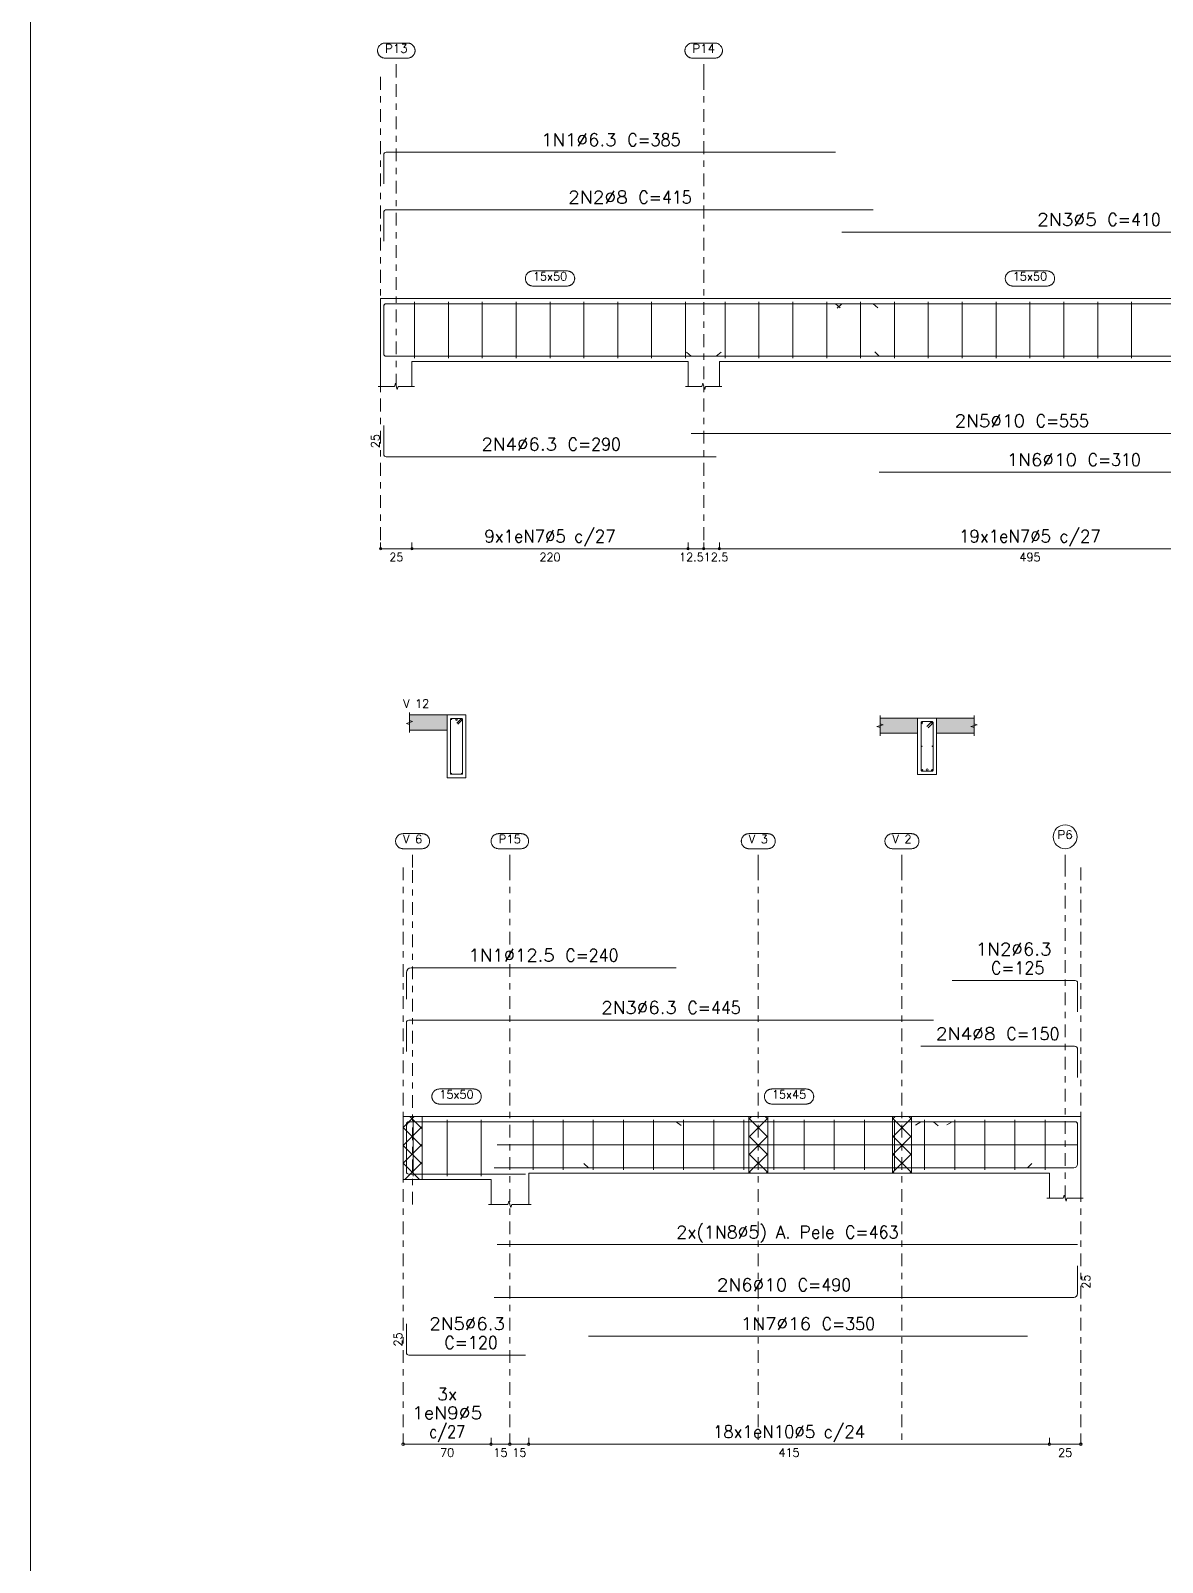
# Model space of a CAD drawing. Header units: millimetres. Extents: x 0 to 119, y 0 to 84.
# Drawn here: x 0 to 18.04, y 41.44 to 65.84 of the extents above; entities that cross this region are included whole.
import ezdxf
from ezdxf.enums import TextEntityAlignment as Align

# ---------------------------------------------------------------- set-up
doc = ezdxf.new("R2010")
doc.units = ezdxf.units.MM
doc.linetypes.add('CYPE_RAYAPUNTO', pattern=[0.4125, 0.2025, -0.105, 0, -0.105])
for name, color, linetype, lineweight in [('ARM_LONGITUDINAL_Ø10', 103, 'Continuous', 9), ('ARM_LONGITUDINAL_Ø12_5', 51, 'Continuous', 9), ('ARM_LONGITUDINAL_Ø16', 212, 'Continuous', 9), ('ARM_LONGITUDINAL_Ø5', 151, 'Continuous', 9), ('ARM_LONGITUDINAL_Ø6_3', 32, 'Continuous', 9), ('ARM_LONGITUDINAL_Ø8', 32, 'Continuous', 9), ('ARM_TRANSVERSAL_Ø5', 151, 'Continuous', 9), ('ELE_ARM_TRANS_TXT_EST', 3, 'Continuous', 9), ('ELE_CONT_NOS', 122, 'Continuous', 9), ('ELE_CONT_VIG_CONCRETO', 2, 'Continuous', 9), ('ELE_COT_COT_ANCORAGENS', 3, 'Continuous', 0), ('ELE_COT_COT_EST', 3, 'Continuous', 0), ('ELE_COT_COT_LIN_APOIOS', 2, 'CYPE_RAYAPUNTO', 0), ('ELE_COT_TEXTOS_ESTRIBOS', 122, 'Continuous', 0), ('ELE_REF_COT_LIN_AUX_COTA', 2, 'CYPE_RAYAPUNTO', 9), ('ELE_REF_NOME_PORTICO', 3, 'Continuous', 9), ('ELE_REF_REF_NOME', 3, 'Continuous', 9), ('ELE_REF_REF_REFERENCIA', 3, 'Continuous', 9), ('ELE_REF_TEXTO_REF_NOME', 3, 'Continuous', 9), ('ELE_REF_TEXTO_REF_REFERENCIA', 3, 'Continuous', 9), ('POR_ARM_LONG_ARM_TEXTOS', 3, 'Continuous', 9), ('POR_ARM_LONG_TXT_COMP', 3, 'Continuous', 9), ('QUAD_BORDA', 1, 'Continuous', 20), ('QUAD_LIMITES', 2, 'Continuous', 0), ('SEC_CONT_LAJES_CORTE', 8, 'Continuous', 9), ('SEC_CONT_VIG_CONCRETO_CORTE', 2, 'Continuous', 9)]:
    doc.layers.add(name, color=color, linetype=linetype, lineweight=lineweight)
doc.styles.add('CYPETXT', font='', dxfattribs={"height": 0.2})
doc.styles.get('CYPETXT').set_extended_font_data('romans')

msp = doc.modelspace()

# ---------------------------------------------------------------- hatches: boundary and pattern name
at = {"layer": 'SEC_CONT_LAJES_CORTE', "true_color": 0xdad7d3}
for points in [[(6.039, 54.697), (6.639, 54.697), (6.639, 54.937), (6.039, 54.937)], [(13.539, 54.887), (14.139, 54.887), (14.139, 54.647), (13.539, 54.647)], [(15.039, 54.887), (14.439, 54.887), (14.439, 54.647), (15.039, 54.647)]]:
    msp.add_hatch(color=254, dxfattribs=at).paths.add_polyline_path(points, flags=0)

# ---------------------------------------------------------------- linework, layer by layer
at = {"layer": 'ARM_LONGITUDINAL_Ø10'}
for p, q in [((10.529, 60.653), (10.455, 60.72)), ((13.528, 60.653), (13.457, 60.724))]:
    msp.add_line(p, q, dxfattribs=at)
for points in [[(21.129, 61.153), (21.129, 60.713), (21.124, 60.69), (21.111, 60.671), (21.092, 60.658), (21.069, 60.653), (10.529, 60.653)], [(13.528, 60.653), (19.728, 60.653)], [(21.129, 59.924), (21.129, 59.484), (21.124, 59.461), (21.111, 59.442), (21.092, 59.429), (21.069, 59.424), (10.529, 59.424)], [(13.528, 58.804), (19.728, 58.804)], [(16.689, 48.221), (16.689, 47.781), (16.684, 47.758), (16.671, 47.738), (16.652, 47.725), (16.629, 47.721), (7.389, 47.721)], [(16.689, 46.159), (16.689, 45.719), (16.684, 45.696), (16.671, 45.677), (16.652, 45.664), (16.629, 45.659), (7.389, 45.659)]]:
    msp.add_lwpolyline(points, dxfattribs=at)
for centre in [(14.209, 54.057), (14.369, 54.057)]:
    msp.add_circle(centre, 0.01, dxfattribs=at)
at = {"layer": 'ARM_LONGITUDINAL_Ø12_5'}
msp.add_line((10.289, 48.457), (10.367, 48.395), dxfattribs=at)
for points in [[(5.989, 50.409), (5.989, 50.834), (5.995, 50.863), (6.011, 50.887), (6.035, 50.903), (6.064, 50.909), (10.289, 50.909)], [(5.989, 47.957), (5.989, 48.382), (5.995, 48.41), (6.011, 48.435), (6.035, 48.451), (6.064, 48.457), (10.289, 48.457)]]:
    msp.add_lwpolyline(points, dxfattribs=at)
msp.add_circle((6.789, 54.864), 0.0125, dxfattribs=at)
at = {"layer": 'ARM_LONGITUDINAL_Ø16'}
for p, q in [((8.89, 47.721), (8.819, 47.791)), ((15.89, 47.721), (15.961, 47.791))]:
    msp.add_line(p, q, dxfattribs=at)
for points in [[(8.89, 47.721), (15.89, 47.721)], [(8.89, 45.039), (15.89, 45.039)]]:
    msp.add_lwpolyline(points, dxfattribs=at)
msp.add_circle((14.289, 54.063), 0.016, dxfattribs=at)
at = {"layer": 'ARM_LONGITUDINAL_Ø5'}
msp.add_line((12.929, 61.489), (12.858, 61.418), dxfattribs=at)
for points in [[(21.129, 62.631), (12.929, 62.631)], [(21.129, 61.489), (12.929, 61.489)], [(7.439, 48.089), (16.689, 48.089)], [(7.439, 46.499), (16.689, 46.499)]]:
    msp.add_lwpolyline(points, dxfattribs=at)
for centre in [(14.204, 54.438), (14.374, 54.438)]:
    msp.add_circle(centre, 0.005, dxfattribs=at)
at = {"layer": 'ARM_LONGITUDINAL_Ø6_3'}
for p, q in [((12.829, 61.489), (12.904, 61.424)), ((10.929, 60.653), (11.006, 60.717)), ((14.389, 48.457), (14.464, 48.39)), ((14.689, 48.457), (14.603, 48.405))]:
    msp.add_line(p, q, dxfattribs=at)
for points in [[(5.629, 63.402), (5.629, 63.865), (5.632, 63.879), (5.64, 63.891), (5.652, 63.9), (5.666, 63.902), (12.829, 63.902)], [(5.629, 60.989), (5.629, 61.451), (5.632, 61.466), (5.64, 61.478), (5.652, 61.486), (5.666, 61.489), (12.829, 61.489)], [(5.629, 61.153), (5.629, 60.691), (5.632, 60.676), (5.64, 60.664), (5.652, 60.656), (5.666, 60.653), (10.929, 60.653)], [(5.629, 59.551), (5.629, 59.089), (5.632, 59.074), (5.64, 59.062), (5.652, 59.054), (5.666, 59.051), (10.929, 59.051)], [(16.689, 50.207), (16.689, 50.669), (16.686, 50.683), (16.678, 50.696), (16.665, 50.704), (16.651, 50.707), (14.689, 50.707)], [(5.989, 49.575), (5.989, 50.037), (5.992, 50.051), (6, 50.063), (6.012, 50.072), (6.027, 50.075), (14.389, 50.075)], [(5.989, 47.957), (5.989, 48.419), (5.992, 48.433), (6, 48.446), (6.012, 48.454), (6.027, 48.457), (14.389, 48.457)], [(16.689, 47.957), (16.689, 48.419), (16.686, 48.433), (16.678, 48.446), (16.665, 48.454), (16.651, 48.457), (14.689, 48.457)], [(5.989, 48.121), (5.989, 47.659), (5.992, 47.644), (6, 47.632), (6.012, 47.624), (6.027, 47.621), (7.889, 47.621)], [(5.989, 45.239), (5.989, 44.777), (5.992, 44.762), (6, 44.75), (6.012, 44.742), (6.027, 44.739), (7.889, 44.739)]]:
    msp.add_lwpolyline(points, dxfattribs=at)
for centre in [(6.705, 54.87), (6.873, 54.87), (14.207, 54.804), (14.371, 54.804), (6.705, 54.003), (6.873, 54.003)]:
    msp.add_circle(centre, 0.0063, dxfattribs=at)
at = {"layer": 'ARM_LONGITUDINAL_Ø8'}
for p, q in [((13.429, 61.489), (13.504, 61.423)), ((14.189, 48.457), (14.106, 48.401))]:
    msp.add_line(p, q, dxfattribs=at)
for points in [[(5.629, 62.486), (5.629, 62.938), (5.632, 62.957), (5.643, 62.972), (5.658, 62.983), (5.677, 62.986), (13.429, 62.986)], [(5.629, 60.989), (5.629, 61.441), (5.632, 61.46), (5.643, 61.475), (5.658, 61.486), (5.677, 61.489), (13.429, 61.489)], [(16.689, 49.159), (16.689, 49.611), (16.685, 49.629), (16.675, 49.645), (16.659, 49.655), (16.641, 49.659), (14.189, 49.659)], [(16.689, 47.957), (16.689, 48.409), (16.685, 48.427), (16.675, 48.443), (16.659, 48.453), (16.641, 48.457), (14.189, 48.457)]]:
    msp.add_lwpolyline(points, dxfattribs=at)
for centre in [(14.207, 54.819), (14.371, 54.819)]:
    msp.add_circle(centre, 0.008, dxfattribs=at)
at = {"layer": 'ARM_TRANSVERSAL_Ø5'}
for p, q in [((6.119, 61.521), (6.119, 60.621)), ((6.659, 61.521), (6.659, 60.621)), ((7.199, 61.521), (7.199, 60.621)), ((7.739, 61.521), (7.739, 60.621)), ((8.279, 61.521), (8.279, 60.621)), ((8.819, 61.521), (8.819, 60.621)), ((9.359, 61.521), (9.359, 60.621)), ((9.899, 61.521), (9.899, 60.621)), ((10.439, 61.521), (10.439, 60.621)), ((11.069, 61.521), (11.069, 60.621)), ((11.609, 61.521), (11.609, 60.621)), ((12.149, 61.521), (12.149, 60.621)), ((12.689, 61.521), (12.689, 60.621)), ((13.229, 61.521), (13.229, 60.621)), ((13.769, 61.521), (13.769, 60.621)), ((14.309, 61.521), (14.309, 60.621)), ((14.849, 61.521), (14.849, 60.621)), ((15.389, 61.521), (15.389, 60.621)), ((15.929, 61.521), (15.929, 60.621)), ((16.469, 61.521), (16.469, 60.621)), ((17.009, 61.521), (17.009, 60.621)), ((17.549, 61.521), (17.549, 60.621)), ((6.099, 48.489), (6.099, 47.589)), ((6.639, 48.489), (6.639, 47.589)), ((7.179, 48.489), (7.179, 47.589)), ((8.009, 48.489), (8.009, 47.689)), ((8.489, 48.489), (8.489, 47.689)), ((8.969, 48.489), (8.969, 47.689)), ((9.449, 48.489), (9.449, 47.689)), ((9.929, 48.489), (9.929, 47.689)), ((10.409, 48.489), (10.409, 47.689)), ((10.889, 48.489), (10.889, 47.689)), ((11.369, 48.489), (11.369, 47.689)), ((11.849, 48.489), (11.849, 47.689)), ((12.329, 48.489), (12.329, 47.689)), ((12.809, 48.489), (12.809, 47.689)), ((13.289, 48.489), (13.289, 47.689)), ((13.769, 48.489), (13.769, 47.689)), ((14.249, 48.489), (14.249, 47.689)), ((14.729, 48.489), (14.729, 47.689)), ((15.209, 48.489), (15.209, 47.689)), ((15.689, 48.489), (15.689, 47.689)), ((16.169, 48.489), (16.169, 47.689))]:
    msp.add_line(p, q, dxfattribs=at)
for points in [[(6.81, 54.792), (6.88, 54.862), (6.882, 54.864), (6.883, 54.866), (6.884, 54.868), (6.884, 54.87), (6.884, 54.872), (6.883, 54.875), (6.882, 54.877), (6.88, 54.878), (6.879, 54.88), (6.877, 54.881), (6.875, 54.881), (6.873, 54.882), (6.705, 54.882), (6.701, 54.881), (6.697, 54.878), (6.695, 54.875), (6.694, 54.87), (6.694, 54.003), (6.695, 53.999), (6.697, 53.995), (6.701, 53.992), (6.705, 53.992), (6.873, 53.992), (6.877, 53.992), (6.88, 53.995), (6.883, 53.999), (6.884, 54.003), (6.884, 54.87), (6.884, 54.872), (6.883, 54.875), (6.882, 54.877), (6.88, 54.878), (6.879, 54.88), (6.877, 54.881), (6.875, 54.881), (6.873, 54.882), (6.871, 54.881), (6.869, 54.881), (6.867, 54.88), (6.866, 54.879), (6.865, 54.878), (6.794, 54.808)], [(14.309, 54.735), (14.379, 54.806), (14.381, 54.808), (14.383, 54.811), (14.384, 54.814), (14.384, 54.817), (14.384, 54.819), (14.383, 54.822), (14.381, 54.825), (14.379, 54.827), (14.377, 54.829), (14.375, 54.83), (14.372, 54.831), (14.369, 54.832), (14.209, 54.832), (14.203, 54.83), (14.198, 54.827), (14.195, 54.822), (14.194, 54.817), (14.194, 54.057), (14.195, 54.051), (14.198, 54.046), (14.203, 54.043), (14.209, 54.042), (14.369, 54.042), (14.375, 54.043), (14.379, 54.046), (14.383, 54.051), (14.384, 54.057), (14.384, 54.817), (14.384, 54.819), (14.383, 54.822), (14.381, 54.825), (14.379, 54.827), (14.377, 54.829), (14.375, 54.83), (14.372, 54.831), (14.369, 54.832), (14.366, 54.831), (14.364, 54.831), (14.362, 54.83), (14.36, 54.829), (14.358, 54.827), (14.287, 54.756)]]:
    msp.add_lwpolyline(points, dxfattribs=at)
at = {"layer": 'ELE_CONT_NOS'}
for p, q in [((5.579, 60.571), (5.579, 60.171)), ((6.079, 60.571), (6.079, 60.171)), ((10.479, 60.571), (10.479, 60.171)), ((10.979, 60.571), (10.979, 60.171)), ((5.939, 48.539), (5.939, 47.539)), ((7.939, 47.639), (7.939, 47.139)), ((16.239, 47.639), (16.239, 47.239)), ((16.739, 47.639), (16.739, 47.239)), ((7.339, 47.539), (7.339, 47.139))]:
    msp.add_line(p, q, dxfattribs=at)
at = {"layer": 'ELE_CONT_NOS', "lineweight": 0}
for p, q in [((5.939, 48.363), (6.115, 48.539)), ((5.939, 48.08), (6.239, 48.38)), ((6.239, 48.063), (5.939, 48.363)), ((6.239, 48.346), (6.046, 48.539)), ((11.449, 48.496), (11.492, 48.539)), ((11.449, 48.213), (11.749, 48.513)), ((11.749, 48.213), (11.449, 48.513)), ((11.749, 48.496), (11.706, 48.539)), ((13.739, 48.496), (13.782, 48.539)), ((13.739, 48.213), (14.039, 48.513)), ((14.039, 48.213), (13.739, 48.513)), ((14.039, 48.496), (13.996, 48.539)), ((5.939, 47.797), (6.239, 48.097)), ((6.239, 47.78), (5.939, 48.08)), ((11.449, 47.93), (11.749, 48.23)), ((11.749, 47.93), (11.449, 48.23)), ((13.739, 47.93), (14.039, 48.23)), ((14.039, 47.93), (13.739, 48.23)), ((11.449, 47.647), (11.749, 47.947)), ((11.749, 47.647), (11.449, 47.947)), ((13.739, 47.647), (14.039, 47.947)), ((14.039, 47.647), (13.739, 47.947)), ((6.197, 47.539), (5.939, 47.797)), ((5.963, 47.539), (6.239, 47.814)), ((11.475, 47.639), (11.449, 47.664)), ((11.724, 47.639), (11.749, 47.664)), ((13.764, 47.639), (13.739, 47.664)), ((14.013, 47.639), (14.039, 47.664))]:
    msp.add_line(p, q, dxfattribs=at)
at = {"layer": 'ELE_CONT_NOS'}
for points in [[(6.079, 61.571), (5.579, 61.571), (5.579, 60.571)], [(10.479, 61.571), (10.979, 61.571)], [(5.539, 60.171), (5.799, 60.171), (5.814, 60.221), (5.844, 60.121), (5.859, 60.171), (6.119, 60.171)], [(10.439, 60.171), (10.699, 60.171), (10.714, 60.221), (10.744, 60.121), (10.759, 60.171), (11.019, 60.171)], [(5.939, 48.539), (6.239, 48.539)], [(7.339, 48.539), (7.939, 48.539)], [(16.239, 48.539), (16.739, 48.539), (16.739, 47.639)], [(5.939, 47.539), (6.239, 47.539)], [(7.299, 47.139), (7.609, 47.139), (7.624, 47.189), (7.654, 47.089), (7.669, 47.139), (7.979, 47.139)], [(16.199, 47.239), (16.459, 47.239), (16.474, 47.289), (16.504, 47.189), (16.519, 47.239), (16.779, 47.239)]]:
    msp.add_lwpolyline(points, dxfattribs=at)
at = {"layer": 'ELE_CONT_NOS', "lineweight": 0}
for points in [[(5.939, 48.539), (5.939, 47.539), (6.239, 47.539), (6.239, 48.539), (5.939, 48.539)], [(11.449, 48.539), (11.449, 47.639), (11.749, 47.639), (11.749, 48.539), (11.449, 48.539)], [(13.739, 48.539), (13.739, 47.639), (14.039, 47.639), (14.039, 48.539), (13.739, 48.539)]]:
    msp.add_lwpolyline(points, close=True, dxfattribs=at)
at = {"layer": 'ELE_CONT_VIG_CONCRETO'}
for p, q in [((6.079, 61.571), (10.479, 61.571)), ((10.979, 61.571), (20.879, 61.571)), ((6.079, 60.571), (10.479, 60.571)), ((10.979, 60.571), (20.879, 60.571)), ((6.239, 48.539), (7.339, 48.539)), ((7.939, 48.539), (11.599, 48.539)), ((11.599, 48.539), (13.889, 48.539)), ((13.889, 48.539), (16.239, 48.539)), ((7.939, 47.639), (11.599, 47.639)), ((11.599, 47.639), (13.889, 47.639)), ((13.889, 47.639), (16.239, 47.639)), ((6.239, 47.539), (7.339, 47.539))]:
    msp.add_line(p, q, dxfattribs=at)
at = {"layer": 'ELE_COT_COT_EST'}
for p, q in [((5.579, 57.586), (5.579, 57.686)), ((6.079, 57.586), (6.079, 57.686)), ((10.479, 57.586), (10.479, 57.686)), ((10.729, 57.586), (10.729, 57.686)), ((10.979, 57.586), (10.979, 57.686)), ((5.939, 43.319), (5.939, 43.419)), ((7.339, 43.319), (7.339, 43.419)), ((7.639, 43.319), (7.639, 43.419)), ((7.939, 43.319), (7.939, 43.419)), ((16.239, 43.319), (16.239, 43.419))]:
    msp.add_line(p, q, dxfattribs=at)
for points in [[(5.579, 57.586), (6.079, 57.586), (6.079, 57.686)], [(6.079, 57.586), (10.479, 57.586), (10.479, 57.686)], [(10.479, 57.586), (10.729, 57.586), (10.729, 57.686)], [(10.729, 57.586), (10.979, 57.586), (10.979, 57.686)], [(10.979, 57.586), (20.879, 57.586), (20.879, 57.686)], [(5.939, 43.319), (7.339, 43.319), (7.339, 43.419)], [(7.339, 43.319), (7.639, 43.319), (7.639, 43.419)], [(7.639, 43.319), (7.939, 43.319), (7.939, 43.419)], [(7.939, 43.319), (16.239, 43.319), (16.239, 43.419)], [(16.239, 43.319), (16.739, 43.319), (16.739, 43.419)]]:
    msp.add_lwpolyline(points, dxfattribs=at)
for centre in [(5.579, 57.586), (6.079, 57.586), (6.079, 57.586), (10.479, 57.586), (10.479, 57.586), (10.729, 57.586), (10.729, 57.586), (10.979, 57.586), (10.979, 57.586), (5.939, 43.319), (7.339, 43.319), (7.339, 43.319), (7.639, 43.319), (7.639, 43.319), (7.939, 43.319), (7.939, 43.319), (16.239, 43.319), (16.239, 43.319), (16.739, 43.319)]:
    msp.add_circle(centre, 0.02, dxfattribs=at)
at = {"layer": 'ELE_COT_COT_LIN_APOIOS'}
for p, q in [((5.579, 65.102), (5.579, 57.586)), ((10.729, 65.102), (10.729, 57.586)), ((5.939, 52.507), (5.939, 43.319)), ((7.639, 52.507), (7.639, 43.319)), ((7.639, 52.507), (7.639, 43.319)), ((11.599, 52.507), (11.599, 43.319)), ((13.889, 52.507), (13.889, 43.319)), ((16.739, 52.507), (16.739, 43.319)), ((16.739, 52.507), (16.739, 43.319))]:
    msp.add_line(p, q, dxfattribs=at)
at = {"layer": 'ELE_REF_COT_LIN_AUX_COTA'}
for p, q in [((5.829, 65.102), (5.829, 65.402)), ((10.729, 65.102), (10.729, 65.402)), ((5.829, 60.171), (5.829, 65.102)), ((6.089, 52.507), (6.089, 52.807)), ((7.639, 52.507), (7.639, 52.807)), ((11.599, 52.507), (11.599, 52.807)), ((13.889, 52.507), (13.889, 52.807)), ((16.489, 52.507), (16.489, 52.807)), ((6.089, 47.139), (6.089, 52.507)), ((16.489, 47.239), (16.489, 52.507))]:
    msp.add_line(p, q, dxfattribs=at)
at = {"layer": 'ELE_REF_REF_NOME'}
for points in [[(8.552, 62.011), (8.56, 62.011), (8.568, 62.01), (8.576, 62.009), (8.583, 62.007), (8.591, 62.005), (8.598, 62.002), (8.606, 61.998), (8.613, 61.994), (8.62, 61.99), (8.626, 61.985), (8.632, 61.98), (8.638, 61.975), (8.643, 61.969), (8.648, 61.962), (8.653, 61.956), (8.657, 61.949), (8.66, 61.942), (8.664, 61.934), (8.666, 61.927), (8.668, 61.919), (8.67, 61.911), (8.671, 61.903), (8.672, 61.895), (8.672, 61.887), (8.671, 61.879), (8.67, 61.871), (8.668, 61.863), (8.666, 61.856), (8.664, 61.848), (8.66, 61.841), (8.657, 61.833), (8.653, 61.827), (8.648, 61.82), (8.643, 61.814), (8.638, 61.808), (8.632, 61.802), (8.626, 61.797), (8.62, 61.792), (8.613, 61.788), (8.606, 61.784), (8.598, 61.781), (8.591, 61.778), (8.583, 61.775), (8.576, 61.774), (8.568, 61.772), (8.56, 61.771), (8.552, 61.771), (8.006, 61.771), (7.998, 61.771), (7.99, 61.772), (7.982, 61.774), (7.974, 61.775), (7.966, 61.778), (7.959, 61.781), (7.952, 61.784), (7.944, 61.788), (7.938, 61.792), (7.931, 61.797), (7.925, 61.802), (7.919, 61.808), (7.914, 61.814), (7.909, 61.82), (7.904, 61.827), (7.9, 61.833), (7.897, 61.841), (7.894, 61.848), (7.891, 61.856), (7.889, 61.863), (7.887, 61.871), (7.886, 61.879), (7.886, 61.887), (7.886, 61.895), (7.886, 61.903), (7.887, 61.911), (7.889, 61.919), (7.891, 61.927), (7.894, 61.934), (7.897, 61.942), (7.9, 61.949), (7.904, 61.956), (7.909, 61.962), (7.914, 61.969), (7.919, 61.975), (7.925, 61.98), (7.931, 61.985), (7.938, 61.99), (7.944, 61.994), (7.952, 61.998), (7.959, 62.002), (7.966, 62.005), (7.974, 62.007), (7.982, 62.009), (7.99, 62.01), (7.998, 62.011), (8.006, 62.011), (8.552, 62.011)], [(16.202, 62.011), (16.21, 62.011), (16.218, 62.01), (16.226, 62.009), (16.233, 62.007), (16.241, 62.005), (16.248, 62.002), (16.256, 61.998), (16.263, 61.994), (16.27, 61.99), (16.276, 61.985), (16.282, 61.98), (16.288, 61.975), (16.293, 61.969), (16.298, 61.962), (16.303, 61.956), (16.307, 61.949), (16.31, 61.942), (16.314, 61.934), (16.316, 61.927), (16.318, 61.919), (16.32, 61.911), (16.321, 61.903), (16.322, 61.895), (16.322, 61.887), (16.321, 61.879), (16.32, 61.871), (16.318, 61.863), (16.316, 61.856), (16.314, 61.848), (16.31, 61.841), (16.307, 61.833), (16.303, 61.827), (16.298, 61.82), (16.293, 61.814), (16.288, 61.808), (16.282, 61.802), (16.276, 61.797), (16.27, 61.792), (16.263, 61.788), (16.256, 61.784), (16.248, 61.781), (16.241, 61.778), (16.233, 61.775), (16.226, 61.774), (16.218, 61.772), (16.21, 61.771), (16.202, 61.771), (15.656, 61.771), (15.648, 61.771), (15.64, 61.772), (15.632, 61.774), (15.624, 61.775), (15.616, 61.778), (15.609, 61.781), (15.602, 61.784), (15.594, 61.788), (15.588, 61.792), (15.581, 61.797), (15.575, 61.802), (15.569, 61.808), (15.564, 61.814), (15.559, 61.82), (15.554, 61.827), (15.55, 61.833), (15.547, 61.841), (15.544, 61.848), (15.541, 61.856), (15.539, 61.863), (15.537, 61.871), (15.536, 61.879), (15.536, 61.887), (15.536, 61.895), (15.536, 61.903), (15.537, 61.911), (15.539, 61.919), (15.541, 61.927), (15.544, 61.934), (15.547, 61.942), (15.55, 61.949), (15.554, 61.956), (15.559, 61.962), (15.564, 61.969), (15.569, 61.975), (15.575, 61.98), (15.581, 61.985), (15.588, 61.99), (15.594, 61.994), (15.602, 61.998), (15.609, 62.002), (15.616, 62.005), (15.624, 62.007), (15.632, 62.009), (15.64, 62.01), (15.648, 62.011), (15.656, 62.011), (16.202, 62.011)], [(7.062, 48.979), (7.07, 48.978), (7.078, 48.978), (7.086, 48.976), (7.094, 48.974), (7.101, 48.972), (7.109, 48.969), (7.116, 48.966), (7.123, 48.962), (7.13, 48.958), (7.136, 48.953), (7.142, 48.948), (7.148, 48.942), (7.153, 48.936), (7.158, 48.93), (7.163, 48.923), (7.167, 48.916), (7.171, 48.909), (7.174, 48.902), (7.176, 48.894), (7.179, 48.887), (7.18, 48.879), (7.181, 48.871), (7.182, 48.863), (7.182, 48.855), (7.181, 48.847), (7.18, 48.839), (7.179, 48.831), (7.176, 48.823), (7.174, 48.816), (7.171, 48.808), (7.167, 48.801), (7.163, 48.794), (7.158, 48.788), (7.153, 48.781), (7.148, 48.775), (7.142, 48.77), (7.136, 48.765), (7.13, 48.76), (7.123, 48.755), (7.116, 48.752), (7.109, 48.748), (7.101, 48.745), (7.094, 48.743), (7.086, 48.741), (7.078, 48.74), (7.07, 48.739), (7.062, 48.739), (6.516, 48.739), (6.508, 48.739), (6.5, 48.74), (6.492, 48.741), (6.484, 48.743), (6.476, 48.745), (6.469, 48.748), (6.462, 48.752), (6.455, 48.755), (6.448, 48.76), (6.441, 48.765), (6.435, 48.77), (6.43, 48.775), (6.424, 48.781), (6.419, 48.788), (6.415, 48.794), (6.411, 48.801), (6.407, 48.808), (6.404, 48.816), (6.401, 48.823), (6.399, 48.831), (6.397, 48.839), (6.396, 48.847), (6.396, 48.855), (6.396, 48.863), (6.396, 48.871), (6.397, 48.879), (6.399, 48.887), (6.401, 48.894), (6.404, 48.902), (6.407, 48.909), (6.411, 48.916), (6.415, 48.923), (6.419, 48.93), (6.424, 48.936), (6.43, 48.942), (6.435, 48.948), (6.441, 48.953), (6.448, 48.958), (6.455, 48.962), (6.462, 48.966), (6.469, 48.969), (6.476, 48.972), (6.484, 48.974), (6.492, 48.976), (6.5, 48.978), (6.508, 48.978), (6.516, 48.979), (7.062, 48.979)], [(12.362, 48.979), (12.37, 48.978), (12.378, 48.978), (12.386, 48.976), (12.394, 48.974), (12.401, 48.972), (12.409, 48.969), (12.416, 48.966), (12.423, 48.962), (12.43, 48.958), (12.436, 48.953), (12.442, 48.948), (12.448, 48.942), (12.453, 48.936), (12.458, 48.93), (12.463, 48.923), (12.467, 48.916), (12.471, 48.909), (12.474, 48.902), (12.476, 48.894), (12.479, 48.887), (12.48, 48.879), (12.481, 48.871), (12.482, 48.863), (12.482, 48.855), (12.481, 48.847), (12.48, 48.839), (12.479, 48.831), (12.476, 48.823), (12.474, 48.816), (12.471, 48.808), (12.467, 48.801), (12.463, 48.794), (12.458, 48.788), (12.453, 48.781), (12.448, 48.775), (12.442, 48.77), (12.436, 48.765), (12.43, 48.76), (12.423, 48.755), (12.416, 48.752), (12.409, 48.748), (12.401, 48.745), (12.394, 48.743), (12.386, 48.741), (12.378, 48.74), (12.37, 48.739), (12.362, 48.739), (11.816, 48.739), (11.808, 48.739), (11.8, 48.74), (11.792, 48.741), (11.784, 48.743), (11.776, 48.745), (11.769, 48.748), (11.762, 48.752), (11.755, 48.755), (11.748, 48.76), (11.741, 48.765), (11.735, 48.77), (11.73, 48.775), (11.724, 48.781), (11.719, 48.788), (11.715, 48.794), (11.711, 48.801), (11.707, 48.808), (11.704, 48.816), (11.701, 48.823), (11.699, 48.831), (11.697, 48.839), (11.696, 48.847), (11.696, 48.855), (11.696, 48.863), (11.696, 48.871), (11.697, 48.879), (11.699, 48.887), (11.701, 48.894), (11.704, 48.902), (11.707, 48.909), (11.711, 48.916), (11.715, 48.923), (11.719, 48.93), (11.724, 48.936), (11.73, 48.942), (11.735, 48.948), (11.741, 48.953), (11.748, 48.958), (11.755, 48.962), (11.762, 48.966), (11.769, 48.969), (11.776, 48.972), (11.784, 48.974), (11.792, 48.976), (11.8, 48.978), (11.808, 48.978), (11.816, 48.979), (12.362, 48.979)]]:
    msp.add_lwpolyline(points, close=True, dxfattribs=at)
at = {"layer": 'ELE_REF_REF_REFERENCIA'}
for points in [[(6.008, 65.642), (6.016, 65.642), (6.024, 65.641), (6.032, 65.64), (6.039, 65.638), (6.047, 65.636), (6.054, 65.633), (6.062, 65.63), (6.069, 65.626), (6.076, 65.621), (6.082, 65.617), (6.088, 65.611), (6.094, 65.606), (6.099, 65.6), (6.104, 65.594), (6.109, 65.587), (6.113, 65.58), (6.116, 65.573), (6.12, 65.566), (6.122, 65.558), (6.124, 65.55), (6.126, 65.542), (6.127, 65.534), (6.128, 65.526), (6.128, 65.518), (6.127, 65.51), (6.126, 65.502), (6.124, 65.495), (6.122, 65.487), (6.12, 65.479), (6.116, 65.472), (6.113, 65.465), (6.109, 65.458), (6.104, 65.451), (6.099, 65.445), (6.094, 65.439), (6.088, 65.433), (6.082, 65.428), (6.076, 65.424), (6.069, 65.419), (6.062, 65.415), (6.054, 65.412), (6.047, 65.409), (6.039, 65.407), (6.032, 65.405), (6.024, 65.404), (6.016, 65.403), (6.008, 65.402), (5.65, 65.402), (5.642, 65.403), (5.634, 65.404), (5.626, 65.405), (5.618, 65.407), (5.61, 65.409), (5.603, 65.412), (5.596, 65.415), (5.588, 65.419), (5.582, 65.424), (5.575, 65.428), (5.569, 65.433), (5.563, 65.439), (5.558, 65.445), (5.553, 65.451), (5.548, 65.458), (5.544, 65.465), (5.541, 65.472), (5.538, 65.479), (5.535, 65.487), (5.533, 65.495), (5.531, 65.502), (5.53, 65.51), (5.53, 65.518), (5.53, 65.526), (5.53, 65.534), (5.531, 65.542), (5.533, 65.55), (5.535, 65.558), (5.538, 65.566), (5.541, 65.573), (5.544, 65.58), (5.548, 65.587), (5.553, 65.594), (5.558, 65.6), (5.563, 65.606), (5.569, 65.611), (5.575, 65.617), (5.582, 65.621), (5.588, 65.626), (5.596, 65.63), (5.603, 65.633), (5.61, 65.636), (5.618, 65.638), (5.626, 65.64), (5.634, 65.641), (5.642, 65.642), (5.65, 65.642), (6.008, 65.642)], [(10.908, 65.642), (10.916, 65.642), (10.924, 65.641), (10.932, 65.64), (10.939, 65.638), (10.947, 65.636), (10.954, 65.633), (10.962, 65.63), (10.969, 65.626), (10.976, 65.621), (10.982, 65.617), (10.988, 65.611), (10.994, 65.606), (10.999, 65.6), (11.004, 65.594), (11.009, 65.587), (11.013, 65.58), (11.016, 65.573), (11.02, 65.566), (11.022, 65.558), (11.024, 65.55), (11.026, 65.542), (11.027, 65.534), (11.028, 65.526), (11.028, 65.518), (11.027, 65.51), (11.026, 65.502), (11.024, 65.495), (11.022, 65.487), (11.02, 65.479), (11.016, 65.472), (11.013, 65.465), (11.009, 65.458), (11.004, 65.451), (10.999, 65.445), (10.994, 65.439), (10.988, 65.433), (10.982, 65.428), (10.976, 65.424), (10.969, 65.419), (10.962, 65.415), (10.954, 65.412), (10.947, 65.409), (10.939, 65.407), (10.932, 65.405), (10.924, 65.404), (10.916, 65.403), (10.908, 65.402), (10.55, 65.402), (10.542, 65.403), (10.534, 65.404), (10.526, 65.405), (10.518, 65.407), (10.51, 65.409), (10.503, 65.412), (10.496, 65.415), (10.488, 65.419), (10.482, 65.424), (10.475, 65.428), (10.469, 65.433), (10.463, 65.439), (10.458, 65.445), (10.453, 65.451), (10.448, 65.458), (10.444, 65.465), (10.441, 65.472), (10.438, 65.479), (10.435, 65.487), (10.433, 65.495), (10.431, 65.502), (10.43, 65.51), (10.43, 65.518), (10.43, 65.526), (10.43, 65.534), (10.431, 65.542), (10.433, 65.55), (10.435, 65.558), (10.438, 65.566), (10.441, 65.573), (10.444, 65.58), (10.448, 65.587), (10.453, 65.594), (10.458, 65.6), (10.463, 65.606), (10.469, 65.611), (10.475, 65.617), (10.482, 65.621), (10.488, 65.626), (10.496, 65.63), (10.503, 65.633), (10.51, 65.636), (10.518, 65.638), (10.526, 65.64), (10.534, 65.641), (10.542, 65.642), (10.55, 65.642), (10.908, 65.642)], [(6.24, 53.047), (6.248, 53.046), (6.256, 53.046), (6.264, 53.044), (6.272, 53.042), (6.279, 53.04), (6.287, 53.037), (6.294, 53.034), (6.301, 53.03), (6.308, 53.026), (6.314, 53.021), (6.32, 53.016), (6.326, 53.01), (6.331, 53.004), (6.336, 52.998), (6.341, 52.991), (6.345, 52.984), (6.349, 52.977), (6.352, 52.97), (6.354, 52.962), (6.357, 52.955), (6.358, 52.947), (6.359, 52.939), (6.36, 52.931), (6.36, 52.923), (6.359, 52.915), (6.358, 52.907), (6.357, 52.899), (6.354, 52.891), (6.352, 52.884), (6.349, 52.876), (6.345, 52.869), (6.341, 52.862), (6.336, 52.856), (6.331, 52.849), (6.326, 52.843), (6.32, 52.838), (6.314, 52.833), (6.308, 52.828), (6.301, 52.823), (6.294, 52.82), (6.287, 52.816), (6.279, 52.813), (6.272, 52.811), (6.264, 52.809), (6.256, 52.808), (6.248, 52.807), (6.24, 52.807), (5.938, 52.807), (5.93, 52.807), (5.922, 52.808), (5.914, 52.809), (5.906, 52.811), (5.898, 52.813), (5.891, 52.816), (5.884, 52.82), (5.877, 52.823), (5.87, 52.828), (5.863, 52.833), (5.857, 52.838), (5.852, 52.843), (5.846, 52.849), (5.841, 52.856), (5.837, 52.862), (5.833, 52.869), (5.829, 52.876), (5.826, 52.884), (5.823, 52.891), (5.821, 52.899), (5.819, 52.907), (5.818, 52.915), (5.818, 52.923), (5.818, 52.931), (5.818, 52.939), (5.819, 52.947), (5.821, 52.955), (5.823, 52.962), (5.826, 52.97), (5.829, 52.977), (5.833, 52.984), (5.837, 52.991), (5.841, 52.998), (5.846, 53.004), (5.852, 53.01), (5.857, 53.016), (5.863, 53.021), (5.87, 53.026), (5.877, 53.03), (5.884, 53.034), (5.891, 53.037), (5.898, 53.04), (5.906, 53.042), (5.914, 53.044), (5.922, 53.046), (5.93, 53.046), (5.938, 53.047), (6.24, 53.047)], [(7.818, 53.047), (7.826, 53.046), (7.834, 53.046), (7.842, 53.044), (7.85, 53.042), (7.857, 53.04), (7.865, 53.037), (7.872, 53.034), (7.879, 53.03), (7.886, 53.026), (7.892, 53.021), (7.898, 53.016), (7.904, 53.01), (7.909, 53.004), (7.914, 52.998), (7.919, 52.991), (7.923, 52.984), (7.927, 52.977), (7.93, 52.97), (7.932, 52.962), (7.935, 52.955), (7.936, 52.947), (7.937, 52.939), (7.938, 52.931), (7.938, 52.923), (7.937, 52.915), (7.936, 52.907), (7.935, 52.899), (7.932, 52.891), (7.93, 52.884), (7.927, 52.876), (7.923, 52.869), (7.919, 52.862), (7.914, 52.856), (7.909, 52.849), (7.904, 52.843), (7.898, 52.838), (7.892, 52.833), (7.886, 52.828), (7.879, 52.823), (7.872, 52.82), (7.865, 52.816), (7.857, 52.813), (7.85, 52.811), (7.842, 52.809), (7.834, 52.808), (7.826, 52.807), (7.818, 52.807), (7.46, 52.807), (7.452, 52.807), (7.444, 52.808), (7.436, 52.809), (7.428, 52.811), (7.42, 52.813), (7.413, 52.816), (7.406, 52.82), (7.399, 52.823), (7.392, 52.828), (7.385, 52.833), (7.379, 52.838), (7.374, 52.843), (7.368, 52.849), (7.363, 52.856), (7.359, 52.862), (7.355, 52.869), (7.351, 52.876), (7.348, 52.884), (7.345, 52.891), (7.343, 52.899), (7.341, 52.907), (7.34, 52.915), (7.34, 52.923), (7.34, 52.931), (7.34, 52.939), (7.341, 52.947), (7.343, 52.955), (7.345, 52.962), (7.348, 52.97), (7.351, 52.977), (7.355, 52.984), (7.359, 52.991), (7.363, 52.998), (7.368, 53.004), (7.374, 53.01), (7.379, 53.016), (7.385, 53.021), (7.392, 53.026), (7.399, 53.03), (7.406, 53.034), (7.413, 53.037), (7.42, 53.04), (7.428, 53.042), (7.436, 53.044), (7.444, 53.046), (7.452, 53.046), (7.46, 53.047), (7.818, 53.047)], [(11.75, 53.047), (11.758, 53.046), (11.766, 53.046), (11.774, 53.044), (11.782, 53.042), (11.79, 53.04), (11.797, 53.037), (11.804, 53.034), (11.811, 53.03), (11.818, 53.026), (11.825, 53.021), (11.831, 53.016), (11.837, 53.01), (11.842, 53.004), (11.847, 52.998), (11.851, 52.991), (11.856, 52.984), (11.859, 52.977), (11.862, 52.97), (11.865, 52.962), (11.867, 52.955), (11.869, 52.947), (11.87, 52.939), (11.87, 52.931), (11.87, 52.923), (11.87, 52.915), (11.869, 52.907), (11.867, 52.899), (11.865, 52.891), (11.862, 52.884), (11.859, 52.876), (11.856, 52.869), (11.851, 52.862), (11.847, 52.856), (11.842, 52.849), (11.837, 52.843), (11.831, 52.838), (11.825, 52.833), (11.818, 52.828), (11.811, 52.823), (11.804, 52.82), (11.797, 52.816), (11.79, 52.813), (11.782, 52.811), (11.774, 52.809), (11.766, 52.808), (11.758, 52.807), (11.75, 52.807), (11.448, 52.807), (11.44, 52.807), (11.432, 52.808), (11.424, 52.809), (11.417, 52.811), (11.409, 52.813), (11.401, 52.816), (11.394, 52.82), (11.387, 52.823), (11.38, 52.828), (11.374, 52.833), (11.368, 52.838), (11.362, 52.843), (11.357, 52.849), (11.352, 52.856), (11.347, 52.862), (11.343, 52.869), (11.339, 52.876), (11.336, 52.884), (11.334, 52.891), (11.332, 52.899), (11.33, 52.907), (11.329, 52.915), (11.328, 52.923), (11.328, 52.931), (11.329, 52.939), (11.33, 52.947), (11.332, 52.955), (11.334, 52.962), (11.336, 52.97), (11.339, 52.977), (11.343, 52.984), (11.347, 52.991), (11.352, 52.998), (11.357, 53.004), (11.362, 53.01), (11.368, 53.016), (11.374, 53.021), (11.38, 53.026), (11.387, 53.03), (11.394, 53.034), (11.401, 53.037), (11.409, 53.04), (11.417, 53.042), (11.424, 53.044), (11.432, 53.046), (11.44, 53.046), (11.448, 53.047), (11.75, 53.047)], [(14.04, 53.047), (14.048, 53.046), (14.056, 53.046), (14.064, 53.044), (14.072, 53.042), (14.079, 53.04), (14.087, 53.037), (14.094, 53.034), (14.101, 53.03), (14.108, 53.026), (14.114, 53.021), (14.12, 53.016), (14.126, 53.01), (14.131, 53.004), (14.136, 52.998), (14.141, 52.991), (14.145, 52.984), (14.149, 52.977), (14.152, 52.97), (14.154, 52.962), (14.157, 52.955), (14.158, 52.947), (14.159, 52.939), (14.16, 52.931), (14.16, 52.923), (14.159, 52.915), (14.158, 52.907), (14.157, 52.899), (14.154, 52.891), (14.152, 52.884), (14.149, 52.876), (14.145, 52.869), (14.141, 52.862), (14.136, 52.856), (14.131, 52.849), (14.126, 52.843), (14.12, 52.838), (14.114, 52.833), (14.108, 52.828), (14.101, 52.823), (14.094, 52.82), (14.087, 52.816), (14.079, 52.813), (14.072, 52.811), (14.064, 52.809), (14.056, 52.808), (14.048, 52.807), (14.04, 52.807), (13.738, 52.807), (13.73, 52.807), (13.722, 52.808), (13.714, 52.809), (13.706, 52.811), (13.698, 52.813), (13.691, 52.816), (13.684, 52.82), (13.677, 52.823), (13.67, 52.828), (13.663, 52.833), (13.657, 52.838), (13.652, 52.843), (13.646, 52.849), (13.641, 52.856), (13.637, 52.862), (13.633, 52.869), (13.629, 52.876), (13.626, 52.884), (13.623, 52.891), (13.621, 52.899), (13.619, 52.907), (13.618, 52.915), (13.618, 52.923), (13.618, 52.931), (13.618, 52.939), (13.619, 52.947), (13.621, 52.955), (13.623, 52.962), (13.626, 52.97), (13.629, 52.977), (13.633, 52.984), (13.637, 52.991), (13.641, 52.998), (13.646, 53.004), (13.652, 53.01), (13.657, 53.016), (13.663, 53.021), (13.67, 53.026), (13.677, 53.03), (13.684, 53.034), (13.691, 53.037), (13.698, 53.04), (13.706, 53.042), (13.714, 53.044), (13.722, 53.046), (13.73, 53.046), (13.738, 53.047), (14.04, 53.047)]]:
    msp.add_lwpolyline(points, close=True, dxfattribs=at)
msp.add_circle((16.489, 52.997), 0.19, dxfattribs=at)
at = {"layer": 'QUAD_BORDA'}
msp.add_lwpolyline([(0, 0), (118.8, 0), (118.8, 84), (0, 84), (0, 0)], close=True, dxfattribs=at)
at = {"layer": 'QUAD_LIMITES'}
msp.add_lwpolyline([(0, 0), (118.8, 0), (118.8, 84), (0, 84), (0, 0)], close=True, dxfattribs=at)
at = {"layer": 'SEC_CONT_LAJES_CORTE'}
for points in [[(6.039, 54.657), (6.039, 54.787), (5.989, 54.802), (6.089, 54.832), (6.039, 54.847), (6.039, 54.977)], [(6.039, 54.697), (6.639, 54.697), (6.639, 54.937), (6.039, 54.937)], [(13.539, 54.927), (13.539, 54.797), (13.589, 54.782), (13.489, 54.752), (13.539, 54.737), (13.539, 54.607)], [(15.039, 54.927), (15.039, 54.797), (15.089, 54.782), (14.989, 54.752), (15.039, 54.737), (15.039, 54.607)], [(13.539, 54.887), (14.139, 54.887), (14.139, 54.647), (13.539, 54.647)], [(15.039, 54.887), (14.439, 54.887), (14.439, 54.647), (15.039, 54.647)]]:
    msp.add_lwpolyline(points, dxfattribs=at)
at = {"layer": 'SEC_CONT_LAJES_CORTE', "color": 254, "true_color": 0xdad7d3}
for points in [[(6.039, 54.697), (6.639, 54.697), (6.639, 54.937), (6.039, 54.937)], [(13.539, 54.887), (14.139, 54.887), (14.139, 54.647), (13.539, 54.647)], [(15.039, 54.887), (14.439, 54.887), (14.439, 54.647), (15.039, 54.647)]]:
    msp.add_lwpolyline(points, close=True, dxfattribs=at)
at = {"layer": 'SEC_CONT_VIG_CONCRETO_CORTE'}
for points in [[(6.939, 54.937), (6.639, 54.937), (6.639, 53.937), (6.939, 53.937), (6.939, 54.937)], [(14.439, 54.887), (14.139, 54.887), (14.139, 53.987), (14.439, 53.987), (14.439, 54.887)]]:
    msp.add_lwpolyline(points, close=True, dxfattribs=at)

# ---------------------------------------------------------------- texts
at = {"layer": 'ELE_ARM_TRANS_TXT_EST', "style": 'CYPETXT'}
for s, width, p, p2 in [('9x1eN7%%c5 c/27', 0.835131, (7.233, 57.686), (9.324, 57.686)), ('19x1eN7%%c5 c/27', 0.837784, (14.799, 57.686), (17.058, 57.686)), ('3x', 0.882353, (6.481, 44.019), (6.796, 44.019)), ('1eN9%%c5', 0.955381, (6.078, 43.719), (7.2, 43.719)), ('c/27', 0.739875, (6.354, 43.419), (6.924, 43.419)), ('18x1eN10%%c5 c/24', 0.840083, (10.875, 43.419), (13.302, 43.419))]:
    msp.add_text(s, height=0.2, dxfattribs=dict(at, width=width)).set_placement(p, p2, align=Align.FIT)
at = {"layer": 'ELE_COT_COT_ANCORAGENS', "style": 'CYPETXT', "width": 0.872274}
for p, p2 in [((5.562, 59.189), (5.562, 59.413)), ((16.889, 45.797), (16.889, 46.021)), ((5.922, 44.877), (5.922, 45.101))]:
    msp.add_text('25', height=0.1333, rotation=90, dxfattribs=at).set_placement(p, p2, align=Align.FIT)
at = {"layer": 'ELE_COT_TEXTOS_ESTRIBOS', "style": 'CYPETXT'}
for s, width, p, p2 in [('25', 0.872274, (5.717, 57.386), (5.941, 57.386)), ('220', 0.872274, (8.111, 57.386), (8.447, 57.386)), ('12.5', 0.869308, (10.337, 57.386), (10.729, 57.386)), ('12.5', 0.869308, (10.729, 57.386), (11.121, 57.386)), ('495', 0.872274, (15.761, 57.386), (16.097, 57.386)), ('70', 0.872274, (6.527, 43.119), (6.751, 43.119)), ('15', 0.872274, (7.377, 43.119), (7.601, 43.119)), ('15', 0.872274, (7.677, 43.119), (7.901, 43.119)), ('415', 0.872274, (11.921, 43.119), (12.257, 43.119)), ('25', 0.872274, (16.377, 43.119), (16.601, 43.119))]:
    msp.add_text(s, height=0.1333, dxfattribs=dict(at, width=width)).set_placement(p, p2, align=Align.FIT)
at = {"layer": 'ELE_REF_NOME_PORTICO', "style": 'CYPETXT', "width": 0.816032}
msp.add_text('V 12', height=0.1333, dxfattribs=at).set_placement((5.939, 55.051), (6.353, 55.051), align=Align.FIT)
at = {"layer": 'ELE_REF_TEXTO_REF_NOME', "style": 'CYPETXT', "width": 0.876123}
for s, p, p2 in [('15x50', (8.006, 61.858), (8.552, 61.858)), ('15x50', (15.656, 61.858), (16.202, 61.858)), ('15x50', (6.516, 48.825), (7.062, 48.825)), ('15x45', (11.816, 48.825), (12.362, 48.825))]:
    msp.add_text(s, height=0.1333, dxfattribs=at).set_placement(p, p2, align=Align.FIT)
at = {"layer": 'ELE_REF_TEXTO_REF_REFERENCIA', "style": 'CYPETXT'}
for s, width, p, p2 in [('P13', 0.91451, (5.65, 65.489), (6.008, 65.489)), ('P14', 0.91451, (10.55, 65.489), (10.908, 65.489)), ('V 6', 0.796974, (5.938, 52.893), (6.24, 52.893)), ('P15', 0.91451, (7.46, 52.893), (7.818, 52.893)), ('V 3', 0.796974, (11.448, 52.893), (11.75, 52.893)), ('V 2', 0.796974, (13.738, 52.893), (14.04, 52.893)), ('P6', 0.935124, (16.366, 52.964), (16.612, 52.964))]:
    msp.add_text(s, height=0.1333, dxfattribs=dict(at, width=width)).set_placement(p, p2, align=Align.FIT)
at = {"layer": 'POR_ARM_LONG_ARM_TEXTOS', "style": 'CYPETXT'}
for s, width, p, p2 in [('1N1%%c6.3', 0.933581, (8.136, 64.002), (9.342, 64.002)), ('2N2%%c8', 0.953428, (8.567, 63.086), (9.521, 63.086)), ('2N3%%c5', 0.953428, (16.043, 62.731), (16.997, 62.731)), ('2N5%%c10', 0.940329, (14.729, 59.524), (15.851, 59.524)), ('2N4%%c6.3', 0.933581, (7.186, 59.151), (8.392, 59.151)), ('1N6%%c10', 0.940329, (15.558, 58.904), (16.68, 58.904)), ('1N2%%c6.3', 0.933581, (15.067, 51.107), (16.273, 51.107)), ('1N1%%c12.5', 0.925627, (6.98, 51.009), (8.354, 51.009)), ('2N3%%c6.3', 0.933581, (9.096, 50.175), (10.302, 50.175)), ('2N4%%c8', 0.953428, (14.429, 49.759), (15.383, 49.759)), ('2x(1N8%%c5) A. Pele', 0.859567, (10.293, 46.599), (12.816, 46.599)), ('2N6%%c10', 0.940329, (10.939, 45.759), (12.061, 45.759)), ('2N5%%c6.3', 0.933581, (6.355, 45.139), (7.561, 45.139)), ('1N7%%c16', 0.940329, (11.32, 45.139), (12.442, 45.139))]:
    msp.add_text(s, height=0.2, dxfattribs=dict(at, width=width)).set_placement(p, p2, align=Align.FIT)
at = {"layer": 'POR_ARM_LONG_TXT_COMP', "style": 'CYPETXT', "width": 0.770929}
for s, p, p2 in [(' C=385', (9.382, 64.002), (10.36, 64.002)), (' C=415', (9.561, 63.086), (10.539, 63.086)), (' C=410', (17.037, 62.731), (18.015, 62.731)), (' C=555', (15.891, 59.524), (16.869, 59.524)), (' C=290', (8.432, 59.151), (9.41, 59.151)), (' C=310', (16.72, 58.904), (17.698, 58.904)), (' C=240', (8.394, 51.009), (9.372, 51.009)), (' C=125', (15.181, 50.807), (16.159, 50.807)), (' C=445', (10.342, 50.175), (11.32, 50.175)), (' C=150', (15.423, 49.759), (16.401, 49.759)), (' C=463', (12.856, 46.599), (13.834, 46.599)), (' C=490', (12.101, 45.759), (13.079, 45.759)), (' C=350', (12.482, 45.139), (13.46, 45.139)), (' C=120', (6.469, 44.839), (7.447, 44.839))]:
    msp.add_text(s, height=0.2, dxfattribs=at).set_placement(p, p2, align=Align.FIT)

doc.saveas('drawing.dxf')
